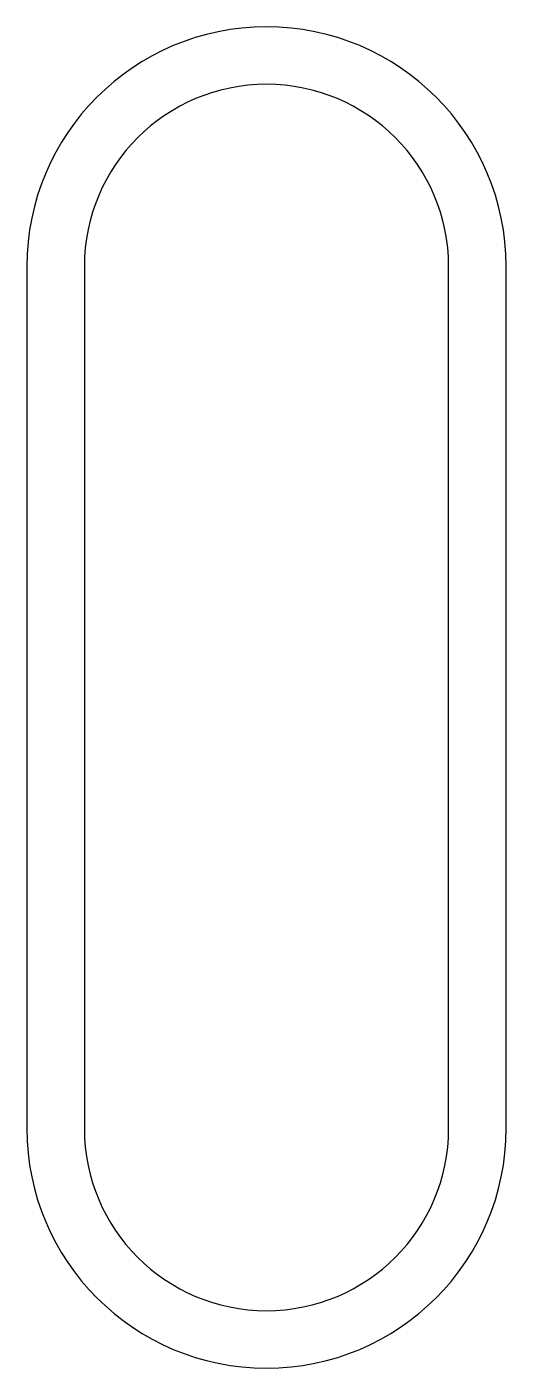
# Model space of a CAD drawing. Header units: metres. Extents: x -12.5 to 12.5, y 5 to 75.
import ezdxf

# ---------------------------------------------------------------- set-up
doc = ezdxf.new("R2010")
doc.units = ezdxf.units.M

msp = doc.modelspace()

# ---------------------------------------------------------------- linework, layer by layer
at = {"layer": 'PARAMETRIX'}
for p, q in [((-12.5, 62.5), (-12.5, 17.5)), ((-9.5, 62.5), (-9.5, 17.5)), ((9.5, 17.5), (9.5, 62.5)), ((12.5, 17.5), (12.5, 62.5))]:
    msp.add_line(p, q, dxfattribs=at)
for centre, radius, start, end in [((0, 62.5), 12.5, 0, 180), ((0, 62.5), 9.5, 0, 180), ((0, 17.5), 12.5, 180, 0), ((0, 17.5), 9.5, 180, 0)]:
    msp.add_arc(centre, radius, start, end, dxfattribs=at)

doc.saveas('drawing.dxf')
